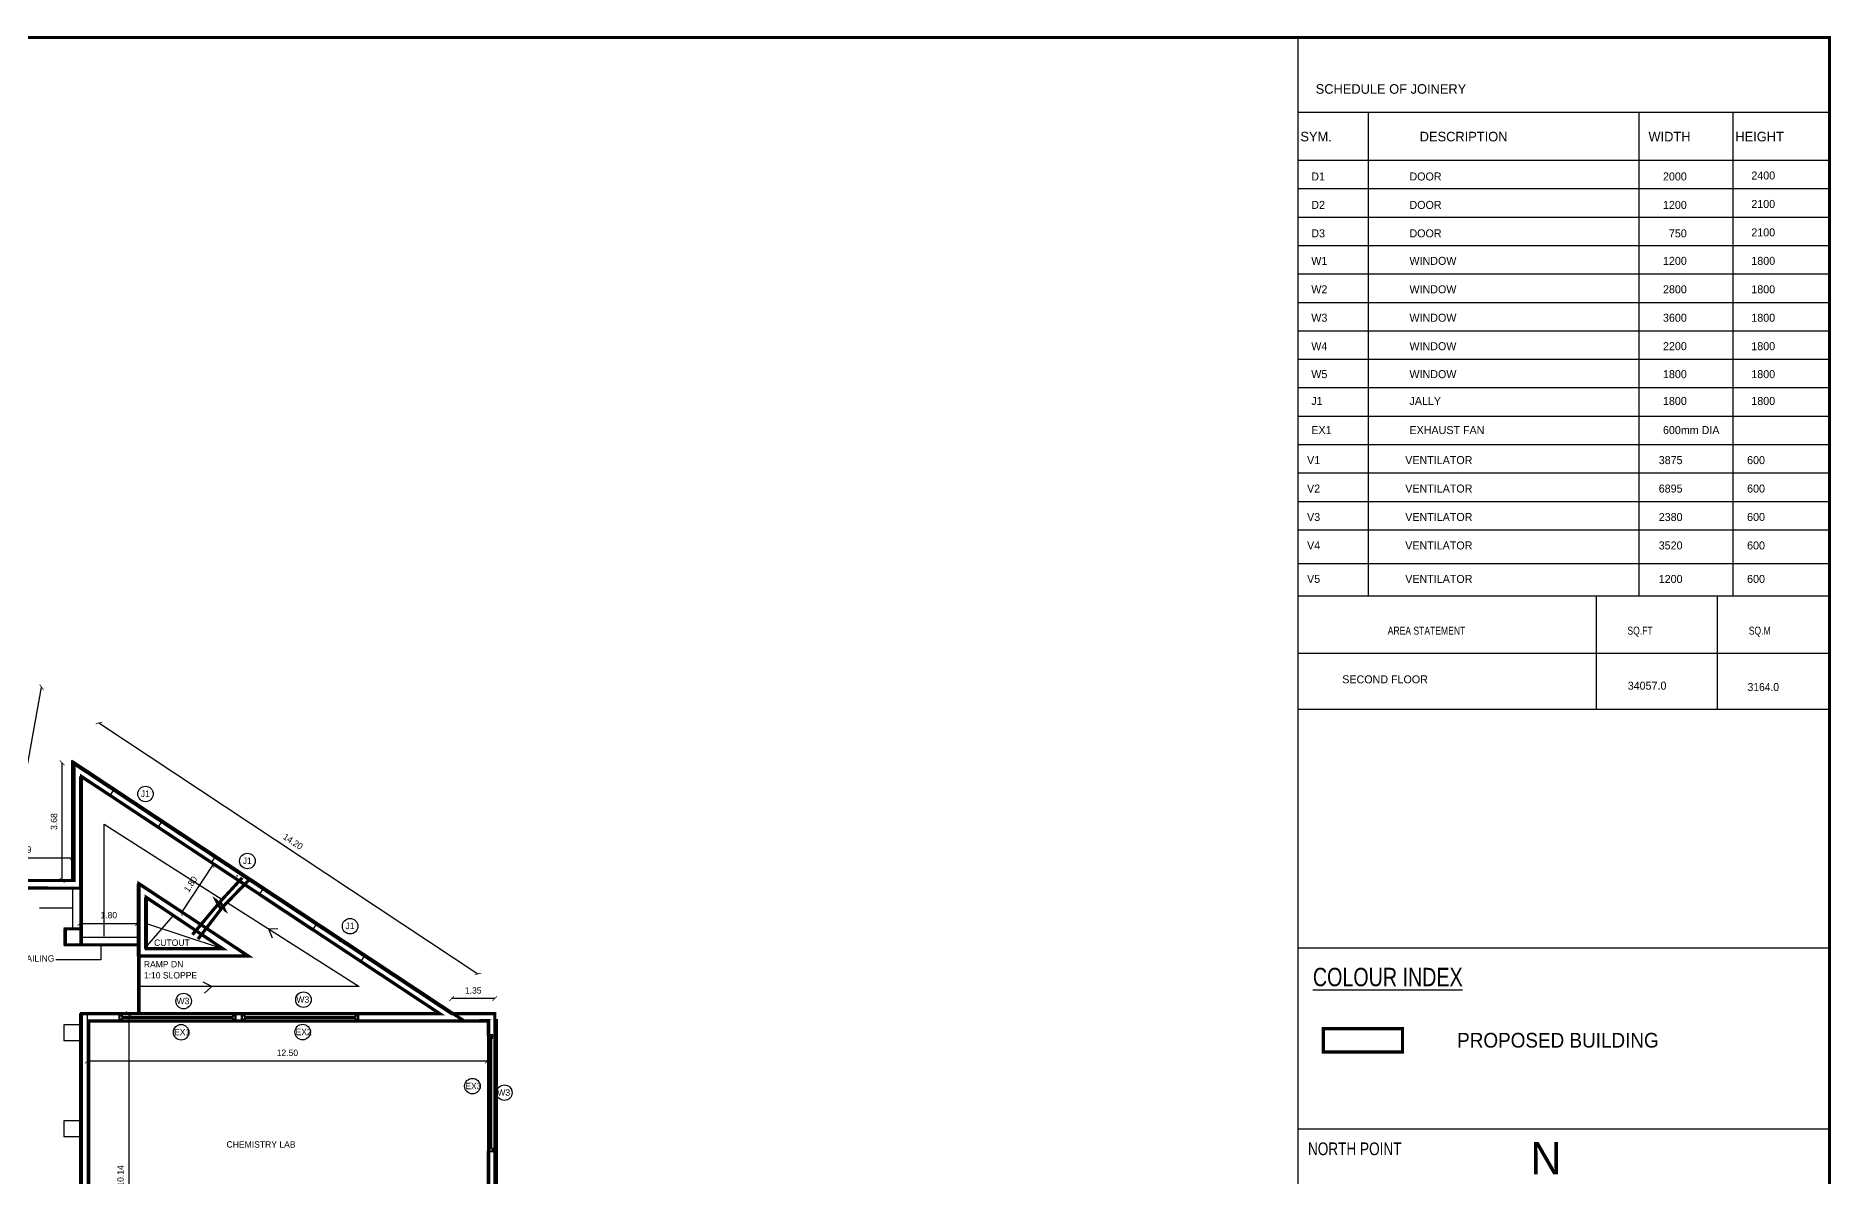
# Model space of a CAD drawing. Header units: metres. Extents: x 6101839 to 6102590, y -6659932 to -6659648.
# Drawn here: x 6102399.9 to 6102456, y -6659683.9 to -6659648.3 of the extents above; entities that cross this region are included whole.
import ezdxf
from ezdxf.enums import TextEntityAlignment as Align

# ---------------------------------------------------------------- set-up
doc = ezdxf.new("R2010")
doc.units = ezdxf.units.M
doc.header["$LTSCALE"] = 500
doc.header["$MEASUREMENT"] = 0
doc.layers.get('0').update_dxf_attribs({"linetype": 'CONTINUOUS'})
doc.layers.get('Defpoints').update_dxf_attribs({"linetype": 'CONTINUOUS'})
for name, color, linetype in [('Area', 3, 'CONTINUOUS'), ('Bldg', 44, 'CONTINUOUS'), ('BLK_1_FLR_2_BLT_UP_AREA_DEDUCT', 26, 'CONTINUOUS'), ('BLK_1_FLR_2_CARPET_AREA', 25, 'CONTINUOUS'), ('BLK_1_LVL_2_BLDG_FOOT_PRINT', 1, 'CONTINUOUS'), ('DIM1', 5, 'CONTINUOUS'), ('DOORTEXT', 13, 'CONTINUOUS'), ('ED', 30, 'CONTINUOUS'), ('FURN1', 252, 'CONTINUOUS'), ('FURNITURE', 252, 'CONTINUOUS'), ('ID', 3, 'CONTINUOUS'), ('norms', 4, 'CONTINUOUS'), ('railing', 14, 'CONTINUOUS'), ('STEPS', 233, 'CONTINUOUS'), ('TEXT', 4, 'CONTINUOUS'), ('TEXT1', 7, 'CONTINUOUS'), ('TITLE', 7, 'CONTINUOUS'), ('W-SCH', 205, 'CONTINUOUS'), ('wall1', 125, 'CONTINUOUS'), ('WINDOWS', 252, 'CONTINUOUS')]:
    doc.layers.add(name, color=color, linetype=linetype)
doc.layers.add('BLK_1_FLR_2_BLT_UP_AREA', color=26, linetype='CONTINUOUS', plot=False)
doc.styles.add('A', font='GOTHIC.TTF', dxfattribs={"width": 0.96, "height": 6.5})
doc.styles.add('J2', font='GOTHIC.TTF', dxfattribs={"height": 4.75})
doc.styles.add('RM', font='GOTHIC.TTF')
doc.styles.add('S2', font='GOTHIC.TTF')
doc.styles.add('SCRIPTC', font='GOTHIC.TTF', dxfattribs={"height": 48})
doc.styles.add('USA TEXT', font='GOTHIC.TTF')
doc.dimstyles.new('1-100-ED', dxfattribs={"dimtxt": 0.2, "dimasz": 0.15, "dimexe": 0.18, "dimexo": 0.0625, "dimgap": 0.15, "dimtad": 1, "dimzin": 0, "dimdsep": 46, "dimtxsty": 'USA TEXT', "dimblk": 'ARCHTICK', "dimcen": 0.1, "dimse1": 1, "dimse2": 1, "dimclrd": 256, "dimclrt": 256, "dimadec": 0, "dimazin": 0, "dimtfac": 1, "dimtofl": 0, "dimtmove": 0, "dimatfit": 3, "dimldrblk": 'ARCHTICK', "dimfxl": 0.18, "dimtolj": 1, "dimtzin": 0, "dimarcsym": 0})

# ---------------------------------------------------------------- blocks, each defined once
blk = doc.blocks.new('_ArchTick')
at = {"color": 0, "linetype": 'ByBlock', "const_width": 0.15}
blk.add_lwpolyline([(-0.5, -0.5), (0.5, 0.5)], dxfattribs=at)
blk = doc.blocks.new('*D494')
at = {"layer": 'Defpoints', "color": 0, "transparency": 16777216}
for p in [(6102403.102876943, -6659676.016676188), (6102401.302876944, -6659676.442176187), (6102403.102876943, -6659676.442176187)]:
    blk.add_point(p, dxfattribs=at)
at = {"layer": 'ED', "lineweight": -2, "transparency": 16777216}
blk.add_line((6102401.302876944, -6659676.016676188), (6102403.102876943, -6659676.016676188), dxfattribs=at)
at = {"layer": 'ED', "lineweight": -2, "transparency": 16777216, "xscale": 0.15, "yscale": 0.15, "zscale": 0.15, "rotation": 180}
blk.add_blockref('_ArchTick', (6102401.302876944, -6659676.016676188), dxfattribs=at)
at = {"layer": 'ED', "lineweight": -2, "transparency": 16777216, "xscale": 0.15, "yscale": 0.15, "zscale": 0.15}
blk.add_blockref('_ArchTick', (6102403.102876943, -6659676.016676188), dxfattribs=at)
at = {"layer": 'ED', "transparency": 16777216, "insert": (6102402.202876943, -6659675.761645596), "char_height": 0.2, "attachment_point": 5, "style": 'USA TEXT'}
blk.add_mtext('\\A1;1.80', dxfattribs=at)
blk = doc.blocks.new('*D495')
at = {"layer": 'Defpoints', "color": 0, "transparency": 16777216}
for p in [(6102405.467586279, -6659674.183601484), (6102405.467586279, -6659674.183601484), (6102404.474093304, -6659675.684591725)]:
    blk.add_point(p, dxfattribs=at)
at = {"layer": 'ED', "lineweight": -2, "transparency": 16777216}
blk.add_line((6102404.474093304, -6659675.684591725), (6102405.467586279, -6659674.183601484), dxfattribs=at)
at = {"layer": 'ED', "lineweight": -2, "transparency": 16777216, "xscale": 0.15, "yscale": 0.15, "zscale": 0.15}
for p, rotation in [((6102405.467586279, -6659674.183601484), 56.49975564766392), ((6102404.474093304, -6659675.684591725), 236.4997556476639)]:
    blk.add_blockref('_ArchTick', p, dxfattribs=dict(at, rotation=rotation))
at = {"layer": 'ED', "transparency": 16777216, "insert": (6102404.758173998, -6659674.793334882), "char_height": 0.2, "attachment_point": 5, "rotation": 56.49975564766392, "style": 'USA TEXT'}
blk.add_mtext('\\A1;1.80', dxfattribs=at)
blk = doc.blocks.new('*D503')
at = {"layer": 'Defpoints', "color": 0, "transparency": 16777216}
for p in [(6102401.532876948, -6659678.836962556), (6102401.532876948, -6659688.976962556), (6102402.825267529, -6659688.976962556)]:
    blk.add_point(p, dxfattribs=at)
at = {"layer": 'ED', "lineweight": -2, "transparency": 16777216}
blk.add_line((6102402.825267529, -6659678.836962556), (6102402.825267529, -6659688.976962556), dxfattribs=at)
at = {"layer": 'ED', "lineweight": -2, "transparency": 16777216, "xscale": 0.15, "yscale": 0.15, "zscale": 0.15}
for p, rotation in [((6102402.825267529, -6659678.836962556), 90), ((6102402.825267529, -6659688.976962556), 270)]:
    blk.add_blockref('_ArchTick', p, dxfattribs=dict(at, rotation=rotation))
at = {"layer": 'ED', "transparency": 16777216, "insert": (6102402.570236935, -6659683.906962555), "char_height": 0.2, "attachment_point": 5, "rotation": 90, "style": 'USA TEXT'}
blk.add_mtext('\\A1;10.14', dxfattribs=at)
blk = doc.blocks.new('*D504')
at = {"layer": 'Defpoints', "color": 0, "transparency": 16777216}
for p in [(6102401.532876946, -6659679.753967837), (6102414.032876948, -6659679.763967837), (6102414.032876948, -6659680.315967837)]:
    blk.add_point(p, dxfattribs=at)
at = {"layer": 'ED', "lineweight": -2, "transparency": 16777216}
blk.add_line((6102401.532876946, -6659680.315967837), (6102414.032876948, -6659680.315967837), dxfattribs=at)
at = {"layer": 'ED', "lineweight": -2, "transparency": 16777216, "xscale": 0.15, "yscale": 0.15, "zscale": 0.15, "rotation": 180}
blk.add_blockref('_ArchTick', (6102401.532876946, -6659680.315967837), dxfattribs=at)
at = {"layer": 'ED', "lineweight": -2, "transparency": 16777216, "xscale": 0.15, "yscale": 0.15, "zscale": 0.15}
blk.add_blockref('_ArchTick', (6102414.032876948, -6659680.315967837), dxfattribs=at)
at = {"layer": 'ED', "transparency": 16777216, "insert": (6102407.782876947, -6659680.060937246), "char_height": 0.2, "attachment_point": 5, "style": 'USA TEXT'}
blk.add_mtext('\\A1;12.50', dxfattribs=at)
blk = doc.blocks.new('*D630')
at = {"layer": 'Defpoints', "color": 0, "transparency": 16777216}
for p in [(6102401.072876942, -6659670.99896196), (6102413.737234557, -6659677.594251385), (6102412.914694358, -6659678.836962552)]:
    blk.add_point(p, dxfattribs=at)
at = {"layer": 'ED', "lineweight": -2, "transparency": 16777216}
blk.add_line((6102401.895417143, -6659669.756250793), (6102413.737234557, -6659677.594251385), dxfattribs=at)
at = {"layer": 'ED', "lineweight": -2, "transparency": 16777216, "xscale": 0.15, "yscale": 0.15, "zscale": 0.15}
for p, rotation in [((6102401.895417143, -6659669.756250793), 146.4997556511402), ((6102413.737234557, -6659677.594251385), 326.4997556511402)]:
    blk.add_blockref('_ArchTick', p, dxfattribs=dict(at, rotation=rotation))
at = {"layer": 'ED', "transparency": 16777216, "insert": (6102407.957087572, -6659673.462585295), "char_height": 0.2, "attachment_point": 5, "rotation": 326.49975565114016, "style": 'USA TEXT'}
blk.add_mtext('\\A1;14.20', dxfattribs=at)
blk = doc.blocks.new('*D631')
at = {"layer": 'Defpoints', "color": 0, "transparency": 16777216}
for p in [(6102412.914694358, -6659678.367967837), (6102412.914694358, -6659678.836962553), (6102414.262876947, -6659678.836962553)]:
    blk.add_point(p, dxfattribs=at)
at = {"layer": 'ED', "lineweight": -2, "transparency": 16777216}
blk.add_line((6102414.262876947, -6659678.367967837), (6102412.914694358, -6659678.367967837), dxfattribs=at)
at = {"layer": 'ED', "lineweight": -2, "transparency": 16777216, "xscale": 0.15, "yscale": 0.15, "zscale": 0.15, "rotation": 180}
blk.add_blockref('_ArchTick', (6102412.914694358, -6659678.367967837), dxfattribs=at)
at = {"layer": 'ED', "lineweight": -2, "transparency": 16777216, "xscale": 0.15, "yscale": 0.15, "zscale": 0.15}
blk.add_blockref('_ArchTick', (6102414.262876947, -6659678.367967837), dxfattribs=at)
at = {"layer": 'ED', "transparency": 16777216, "insert": (6102413.588785652, -6659678.112937246), "char_height": 0.2, "attachment_point": 5, "style": 'USA TEXT'}
blk.add_mtext('\\A1;1.35', dxfattribs=at)
blk = doc.blocks.new('*D1019')
at = {"layer": 'Defpoints', "color": 0, "transparency": 16777216}
for p in [(6102401.072876942, -6659673.967217921), (6102397.983505706, -6659674.676150598), (6102401.072876942, -6659674.676150598)]:
    blk.add_point(p, dxfattribs=at)
at = {"layer": 'ED', "lineweight": -2, "transparency": 16777216}
blk.add_line((6102397.983505706, -6659673.967217921), (6102401.072876942, -6659673.967217921), dxfattribs=at)
at = {"layer": 'ED', "lineweight": -2, "transparency": 16777216, "xscale": 0.15, "yscale": 0.15, "zscale": 0.15, "rotation": 180}
blk.add_blockref('_ArchTick', (6102397.983505706, -6659673.967217921), dxfattribs=at)
at = {"layer": 'ED', "lineweight": -2, "transparency": 16777216, "xscale": 0.15, "yscale": 0.15, "zscale": 0.15}
blk.add_blockref('_ArchTick', (6102401.072876942, -6659673.967217921), dxfattribs=at)
at = {"layer": 'ED', "transparency": 16777216, "insert": (6102399.528191324, -6659673.71218733), "char_height": 0.2, "attachment_point": 5, "style": 'USA TEXT'}
blk.add_mtext('\\A1;3.09', dxfattribs=at)
blk = doc.blocks.new('*D1038')
at = {"layer": 'Defpoints', "color": 0, "transparency": 16777216}
for p in [(6102400.747047606, -6659670.998961965), (6102401.072876944, -6659670.998961965), (6102401.072876944, -6659674.676618568)]:
    blk.add_point(p, dxfattribs=at)
at = {"layer": 'ED', "lineweight": -2, "transparency": 16777216}
blk.add_line((6102400.747047606, -6659674.676618568), (6102400.747047606, -6659670.998961965), dxfattribs=at)
at = {"layer": 'ED', "lineweight": -2, "transparency": 16777216, "xscale": 0.15, "yscale": 0.15, "zscale": 0.15}
for p, rotation in [((6102400.747047606, -6659670.998961965), 90), ((6102400.747047606, -6659674.676618568), 270)]:
    blk.add_blockref('_ArchTick', p, dxfattribs=dict(at, rotation=rotation))
at = {"layer": 'ED', "transparency": 16777216, "insert": (6102400.492017012, -6659672.837790266), "char_height": 0.2, "attachment_point": 5, "rotation": 90, "style": 'USA TEXT'}
blk.add_mtext('\\A1;3.68', dxfattribs=at)
blk = doc.blocks.new('*D1253')
at = {"layer": 'Defpoints', "color": 0, "transparency": 16777216}
for p in [(6102399.097395119, -6659668.457445576), (6102400.103541866, -6659668.637665767), (6102397.983505708, -6659674.676150599)]:
    blk.add_point(p, dxfattribs=at)
at = {"layer": 'ED', "lineweight": -2, "transparency": 16777216}
blk.add_line((6102398.989652455, -6659674.85637079), (6102400.103541866, -6659668.637665767), dxfattribs=at)
at = {"layer": 'ED', "lineweight": -2, "transparency": 16777216, "xscale": 0.15, "yscale": 0.15, "zscale": 0.15}
for p, rotation in [((6102400.103541866, -6659668.637665767), 79.84491662507011), ((6102398.989652455, -6659674.85637079), 259.8449166250701)]:
    blk.add_blockref('_ArchTick', p, dxfattribs=dict(at, rotation=rotation))
at = {"layer": 'ED', "transparency": 16777216, "insert": (6102399.295561844, -6659671.702053037), "char_height": 0.2, "attachment_point": 5, "rotation": 79.8449166250701, "style": 'USA TEXT'}
blk.add_mtext('\\A1;6.32', dxfattribs=at)

msp = doc.modelspace()

# ---------------------------------------------------------------- linework, layer by layer
at = {"layer": 'Area', "color": 251, "linetype": 'ByBlock'}
for p, q in [((6102402.060006277, -6659676.418967838), (6102402.060006277, -6659672.921264913)), ((6102402.060006277, -6659672.921264913), (6102405.747583638, -6659675.2684098)), ((6102405.898194493, -6659675.364273685), (6102410.021826909, -6659677.988967842)), ((6102410.021826909, -6659677.988967842), (6102403.102876943, -6659677.988967842))]:
    msp.add_line(p, q, dxfattribs=at)
at = {"layer": 'Bldg', "linetype": 'ByBlock'}
for p, q in [((6102403.102876943, -6659674.776995005), (6102405.064612995, -6659676.075451807)), ((6102403.102876943, -6659677.036962553), (6102403.102876943, -6659674.776995005)), ((6102403.332876944, -6659675.205048013), (6102404.915580211, -6659676.252626158)), ((6102403.332876944, -6659676.806962552), (6102403.332876944, -6659675.205048013)), ((6102405.095241043, -6659676.371542173), (6102405.753083383, -6659676.806962552)), ((6102405.235436406, -6659676.188518402), (6102406.51728381, -6659677.036962553)), ((6102406.51728381, -6659677.036962553), (6102403.102876943, -6659677.036962553)), ((6102405.753083383, -6659676.806962552), (6102403.332876944, -6659676.806962552))]:
    msp.add_line(p, q, dxfattribs=at)
at = {"layer": 'BLK_1_FLR_2_BLT_UP_AREA', "color": 26, "linetype": 'Continuous', "const_width": 0.1}
msp.add_lwpolyline([(6102398.028543724, -6659674.677179388), (6102401.117914963, -6659674.677179388), (6102401.117914963, -6659670.999522785), (6102413.307221198, -6659679.067523413), (6102414.307914923, -6659679.067523437), (6102414.307914923, -6659681.237523433), (6102414.307914917, -6659681.237523423), (6102414.307914969, -6659688.977523377)], dxfattribs=at)
at = {"layer": 'BLK_1_FLR_2_BLT_UP_AREA_DEDUCT', "color": 26, "linetype": 'Continuous', "const_width": 0.1}
msp.add_lwpolyline([(6102403.37791496, -6659675.205608835), (6102403.37791496, -6659676.807523376), (6102405.764204238, -6659676.807523376), (6102403.37791496, -6659675.205608835)], dxfattribs=at)
at = {"layer": 'BLK_1_FLR_2_CARPET_AREA', "color": 15, "linetype": 'Continuous', "const_width": 0.1}
msp.add_lwpolyline([(6102397.983677942, -6659674.907179427), (6102401.34787144, -6659674.91927215), (6102401.347914909, -6659676.189528703), (6102400.84791491, -6659676.189528703), (6102400.84791491, -6659676.6895287), (6102403.147914909, -6659676.689528703), (6102403.147914909, -6659678.837523415), (6102401.34791491, -6659678.837523415), (6102401.34791491, -6659679.067523415), (6102401.347914913, -6659679.067523415), (6102401.34791491, -6659681.237523414), (6102401.34791491, -6659681.237523414), (6102401.34791491, -6659689.207523416)], dxfattribs=at)
msp.add_lwpolyline([(6102401.577914911, -6659688.977523416), (6102404.587914913, -6659688.977523416), (6102404.587914913, -6659687.577523416), (6102404.817914971, -6659687.577522785), (6102404.817918932, -6659687.807515098), (6102406.768589837, -6659687.807523416), (6102406.768592993, -6659687.577523416), (6102407.713842997, -6659687.577536394), (6102407.713842215, -6659687.807524956), (6102409.664544454, -6659687.80753201), (6102409.664547614, -6659687.577563179), (6102410.837914911, -6659687.57757929), (6102410.837914911, -6659688.977523416), (6102414.077914912, -6659688.977523416), (6102414.077914912, -6659679.066962559), (6102401.577914911, -6659679.066962548)], close=True, dxfattribs=at)
at = {"layer": 'BLK_1_LVL_2_BLDG_FOOT_PRINT', "ltscale": 400, "const_width": 0.1}
msp.add_lwpolyline([(6102397.983505698, -6659674.676618568), (6102401.072876935, -6659674.676618568), (6102401.072876935, -6659670.998961963), (6102412.914694351, -6659678.836962553), (6102414.262856533, -6659678.83743052), (6102414.262876943, -6659688.976962552), (6102415.825833768, -6659688.976962552), (6102416.592277011, -6659685.589670068), (6102422.343759425, -6659685.589670068), (6102422.343759425, -6659693.015609778), (6102429.910222126, -6659694.727494703), (6102429.208416292, -6659697.829122444), (6102432.622325713, -6659698.601588305), (6102430.636104988, -6659707.379681908), (6102433.562136187, -6659708.041755482), (6102432.789717018, -6659711.455458548), (6102429.863685817, -6659710.793384975), (6102429.201612242, -6659713.719416172), (6102425.787909177, -6659712.946997003), (6102425.13373866, -6659715.833950968), (6102402.284183415, -6659710.663778488), (6102402.504730811, -6659709.688967842), (6102395.602874367, -6659709.688967842)], dxfattribs=at)
at = {"layer": 'DIM1', "const_width": 0.1}
msp.add_lwpolyline([(6102440.149551363, -6659679.307634931), (6102442.620691496, -6659679.307634931), (6102442.620691496, -6659680.038014458), (6102440.149551363, -6659680.038014458)], close=True, dxfattribs=at)
at = {"layer": 'ED', "linetype": 'ByBlock'}
for p, q in [((6102407.192340792, -6659676.18472923), (6102407.488757583, -6659676.173350442)), ((6102407.192340792, -6659676.18472923), (6102407.305239945, -6659676.470444618)), ((6102405.416767489, -6659677.988967842), (6102405.151481138, -6659677.856244288)), ((6102405.416767489, -6659677.988967842), (6102405.195994264, -6659678.202599962))]:
    msp.add_line(p, q, dxfattribs=at)
at = {"layer": 'ED'}
for p in [(6102406.215006531, -6659674.536733788), (6102409.422881655, -6659676.573775073)]:
    msp.add_point(p, dxfattribs=at)
at = {"layer": 'FURN1', "const_width": 0.1}
for points in [[(6102402.550261155, -6659678.934991903), (6102402.600235775, -6659678.934993769), (6102402.600198749, -6659678.984968388), (6102402.550224129, -6659678.984931363)], [(6102406.147786974, -6659678.934997495), (6102406.097775497, -6659678.934993769), (6102406.097775497, -6659678.984935265), (6102406.147786974, -6659678.984972117)], [(6102406.377880298, -6659678.934991903), (6102406.427854918, -6659678.934993769), (6102406.427817892, -6659678.984968388), (6102406.377843273, -6659678.984931363)], [(6102409.975406118, -6659678.934997495), (6102409.925394644, -6659678.934993769), (6102409.925394644, -6659678.984935265), (6102409.975406118, -6659678.984972117)], [(6102414.158238545, -6659679.526814239), (6102414.158275397, -6659679.57678886), (6102414.108300775, -6659679.576825713), (6102414.108263924, -6659679.526851092)], [(6102414.164847601, -6659683.124340057), (6102414.164845738, -6659683.074365439), (6102414.114871115, -6659683.074402463), (6102414.114908141, -6659683.124377082)]]:
    msp.add_lwpolyline(points, close=True, dxfattribs=at)
at = {"layer": 'FURNITURE', "linetype": 'ByBlock', "ltscale": 0.2}
for p, q in [((6102406.097780344, -6659678.984972117), (6102402.600198747, -6659678.984972117)), ((6102406.097812328, -6659678.934993769), (6102402.600227684, -6659678.934991903)), ((6102409.925399484, -6659678.984972117), (6102406.427817888, -6659678.984972117)), ((6102409.925431468, -6659678.934993769), (6102406.427846827, -6659678.934991903)), ((6102414.108263924, -6659679.526851092), (6102414.114867387, -6659683.074402467)), ((6102414.158238545, -6659679.526814239), (6102414.164847601, -6659683.07437353))]:
    msp.add_line(p, q, dxfattribs=at)
at = {"layer": 'FURNITURE', "color": 4, "linetype": 'ByBlock', "ltscale": 0.2}
for p, q in [((6102406.097793926, -6659678.966551414), (6102402.600209181, -6659678.959984786)), ((6102409.92541307, -6659678.966551414), (6102406.427828326, -6659678.959984786)), ((6102414.133288086, -6659679.576807287), (6102414.139854716, -6659683.074392031))]:
    msp.add_line(p, q, dxfattribs=at)
at = {"layer": 'ID', "linetype": 'ByBlock'}
for p, q in [((6102401.070573702, -6659675.546966463), (6102400.042531813, -6659675.546966463)), ((6102401.958592023, -6659677.154108843), (6102400.551303329, -6659677.154108843)), ((6102401.958592023, -6659676.688967843), (6102401.958592023, -6659677.154108843))]:
    msp.add_line(p, q, dxfattribs=at)
at = {"layer": 'norms', "const_width": 0.1}
msp.add_lwpolyline([(6102401.347914909, -6659676.6895287), (6102403.147914909, -6659676.689528703), (6102403.147914909, -6659674.77755587), (6102406.562321777, -6659677.037523415), (6102403.147914909, -6659677.037523415), (6102403.147914909, -6659678.837523415), (6102412.543020773, -6659678.837523415), (6102401.347914909, -6659671.42757583)], close=True, dxfattribs=at)
at = {"layer": 'railing', "linetype": 'ByBlock'}
for p, q in [((6102401.072878429, -6659674.905791827), (6102401.068268977, -6659676.188141101)), ((6102401.302876944, -6659674.906618563), (6102401.298267491, -6659676.188967839)), ((6102403.332876944, -6659676.806962552), (6102404.210411739, -6659675.785881003)), ((6102405.719166223, -6659676.806962552), (6102403.332876944, -6659676.006005283)), ((6102403.102876943, -6659676.458967838), (6102401.302876944, -6659676.458967838)), ((6102403.102876943, -6659676.688967843), (6102401.302876944, -6659676.688967843)), ((6102403.102876943, -6659677.036962553), (6102403.102876943, -6659678.836962553))]:
    msp.add_line(p, q, dxfattribs=at)
at = {"layer": 'STEPS', "color": 251, "const_width": 0.1}
for points in [[(6102406.374657268, -6659674.590320412), (6102405.681960634, -6659675.33937158), (6102405.717972208, -6659675.415956346), (6102405.571899517, -6659675.317872638), (6102405.622313673, -6659675.412441616), (6102404.816093304, -6659676.370898983)], [(6102406.557637191, -6659674.686308768), (6102405.76776555, -6659675.498366076), (6102405.803777121, -6659675.574950842), (6102405.657704432, -6659675.476867133), (6102405.708118586, -6659675.571436114), (6102404.988752883, -6659676.510561496)]]:
    msp.add_lwpolyline(points, dxfattribs=at)
at = {"layer": 'TEXT1', "color": 12, "linetype": 'ByBlock'}
for p, q in [((6102439.357241289, -6659650.679048602), (6102455.963208227, -6659650.679048602)), ((6102441.548647999, -6659650.679048602), (6102441.548647999, -6659665.780632736)), ((6102450.009851867, -6659650.679048602), (6102450.009851867, -6659665.780632736)), ((6102452.939527239, -6659650.679048602), (6102452.939527239, -6659665.780632736)), ((6102439.357241289, -6659652.17535513), (6102455.963208227, -6659652.17535513)), ((6102439.357241289, -6659653.063743058), (6102455.963208227, -6659653.063743058)), ((6102439.357241289, -6659653.952130985), (6102455.963208227, -6659653.952130985)), ((6102439.357241289, -6659654.840518912), (6102455.963208227, -6659654.840518912)), ((6102439.357241289, -6659655.72890684), (6102455.963208227, -6659655.72890684)), ((6102439.357241289, -6659656.617294768), (6102455.963208227, -6659656.617294768)), ((6102439.357241289, -6659657.505682697), (6102455.963208227, -6659657.505682697)), ((6102439.357241289, -6659658.394070623), (6102455.963208227, -6659658.394070623)), ((6102439.357241289, -6659659.28245855), (6102455.963208227, -6659659.28245855)), ((6102439.357241289, -6659660.170846477), (6102455.963208227, -6659660.170846477)), ((6102439.357241289, -6659661.059234405), (6102455.963208227, -6659661.059234405)), ((6102439.357241289, -6659661.947622333), (6102455.963208227, -6659661.947622333)), ((6102439.357241289, -6659662.836010261), (6102455.963208227, -6659662.836010261)), ((6102439.357241289, -6659663.724398187), (6102455.963208227, -6659663.724398187)), ((6102439.357241289, -6659664.77106308), (6102455.963208227, -6659664.77106308)), ((6102439.357241289, -6659664.77106308), (6102455.963208227, -6659664.77106308)), ((6102439.357241289, -6659665.780632736), (6102455.963208227, -6659665.780632736)), ((6102448.674831471, -6659665.780632736), (6102448.674831471, -6659669.328747286)), ((6102452.45800216, -6659665.780632736), (6102452.45800216, -6659669.328747286)), ((6102439.357241289, -6659667.571270696), (6102455.963208227, -6659667.571270696)), ((6102439.357241289, -6659669.328747286), (6102455.963208227, -6659669.328747286))]:
    msp.add_line(p, q, dxfattribs=at)
at = {"layer": 'TITLE', "color": 12, "linetype": 'ByBlock'}
for p, q in [((6102439.357241289, -6659648.343967845), (6102439.357241289, -6659728.238967846)), ((6102455.963208227, -6659650.679048602), (6102455.963208227, -6659673.654942355))]:
    msp.add_line(p, q, dxfattribs=at)
at = {"layer": 'TITLE', "color": 1, "linetype": 'ByBlock'}
for p, q in [((6102439.357241289, -6659676.780720103), (6102455.963208227, -6659676.780720103)), ((6102439.357241289, -6659682.432032403), (6102455.963208227, -6659682.432032403))]:
    msp.add_line(p, q, dxfattribs=at)
at = {"layer": 'TITLE', "color": 12, "const_width": 0.1}
msp.add_lwpolyline([(6102328.475140414, -6659728.238967846), (6102455.963208227, -6659728.238967846), (6102455.963208227, -6659648.343967845), (6102328.475140414, -6659648.343967845)], close=True, dxfattribs=at)
at = {"layer": 'W-SCH'}
for centre in [(6102403.34959633, -6659671.974335266), (6102406.533938315, -6659674.068623813), (6102409.741813439, -6659676.105665095), (6102404.541616825, -6659678.444546493), (6102408.284800291, -6659678.400832911), (6102404.462196415, -6659679.418708143), (6102408.259017368, -6659679.413501701), (6102413.561513092, -6659681.101158067), (6102414.562382574, -6659681.306518706)]:
    msp.add_circle(centre, 0.2424160592048741, dxfattribs=at)
at = {"layer": 'wall1', "linetype": 'ByBlock'}
for p, q in [((6102401.072876942, -6659670.998961961), (6102402.355069964, -6659671.847634871)), ((6102401.072876942, -6659674.676618564), (6102401.072876942, -6659670.998961961)), ((6102401.302876944, -6659671.427014966), (6102402.231753284, -6659672.041830499)), ((6102401.302876944, -6659674.906618563), (6102401.302876944, -6659671.427014966)), ((6102403.73301229, -6659673.035501367), (6102405.401077853, -6659674.13958011)), ((6102403.856328972, -6659672.841305737), (6102405.524394534, -6659673.94538448)), ((6102405.401099929, -6659674.139545343), (6102405.524394534, -6659673.94538448)), ((6102397.708887437, -6659674.906618563), (6102401.302876944, -6659674.906618563)), ((6102397.983421727, -6659674.676618564), (6102401.072876942, -6659674.676618564)), ((6102406.902336859, -6659675.133250978), (6102407.02565354, -6659674.939055348)), ((6102407.02565354, -6659674.939055348), (6102408.693719102, -6659676.04313409)), ((6102406.902336859, -6659675.133250978), (6102408.570402423, -6659676.237329718)), ((6102408.570402423, -6659676.237329718), (6102408.693719102, -6659676.04313409)), ((6102410.071661429, -6659677.231000586), (6102412.497982807, -6659678.836962553)), ((6102410.071683507, -6659677.230965819), (6102410.194978108, -6659677.036804956)), ((6102410.194978108, -6659677.036804956), (6102412.914694358, -6659678.836962553)), ((6102401.302876947, -6659678.836962553), (6102402.55016783, -6659678.836962553)), ((6102401.302876947, -6659689.206962553), (6102401.302876947, -6659678.836962553)), ((6102401.532876946, -6659688.976962552), (6102401.532876946, -6659678.836962553)), ((6102402.55016783, -6659679.066962552), (6102402.55016783, -6659678.836962553)), ((6102406.147786974, -6659679.066962552), (6102406.147786974, -6659678.836962553)), ((6102406.147786974, -6659678.836962553), (6102406.377786973, -6659678.836962553)), ((6102406.377786973, -6659679.066962552), (6102406.377786973, -6659678.836962553)), ((6102409.975406118, -6659678.836962553), (6102412.497982807, -6659678.836962553)), ((6102409.975406118, -6659679.066962552), (6102409.975406118, -6659678.836962553)), ((6102412.914694358, -6659678.836962553), (6102414.262876947, -6659678.836962553)), ((6102414.262876947, -6659679.526814239), (6102414.262876947, -6659678.836962553)), ((6102402.55016783, -6659679.066962552), (6102401.532876946, -6659679.066962552)), ((6102406.147786974, -6659679.066962552), (6102406.377786973, -6659679.066962552)), ((6102409.975406118, -6659679.066962548), (6102414.032876948, -6659679.066962552)), ((6102414.032876948, -6659679.526814239), (6102414.032876948, -6659679.066962552)), ((6102414.032876948, -6659679.526814239), (6102414.262876947, -6659679.526814239)), ((6102414.032876948, -6659684.91934341), (6102414.032876946, -6659683.124433382)), ((6102414.032876953, -6659683.124433382), (6102414.262876951, -6659683.124433382)), ((6102414.262876947, -6659684.919343409), (6102414.262876951, -6659683.124433382))]:
    msp.add_line(p, q, dxfattribs=at)
at = {"layer": 'wall1', "color": 0, "linetype": 'ByBlock'}
for p, q in [((6102400.802876943, -6659676.188967839), (6102400.802876943, -6659676.688967839)), ((6102401.302876944, -6659676.188967839), (6102400.802876943, -6659676.188967839)), ((6102401.302876944, -6659676.188967839), (6102401.302876944, -6659676.688967843)), ((6102401.302876944, -6659676.688967843), (6102400.802876943, -6659676.688967839)), ((6102400.802876943, -6659679.188967839), (6102400.802876943, -6659679.688967838)), ((6102401.302876944, -6659679.18896784), (6102400.802876943, -6659679.188967839)), ((6102401.302876944, -6659679.18896784), (6102401.302876944, -6659679.688967838)), ((6102401.302876944, -6659679.688967838), (6102400.802876943, -6659679.688967838)), ((6102400.802876943, -6659682.18896784), (6102400.802876943, -6659682.68896784)), ((6102401.302876943, -6659682.18896784), (6102400.802876943, -6659682.18896784)), ((6102401.302876943, -6659682.18896784), (6102401.302876943, -6659682.68896784)), ((6102401.302876943, -6659682.68896784), (6102400.802876943, -6659682.68896784))]:
    msp.add_line(p, q, dxfattribs=at)
at = {"layer": 'WINDOWS', "linetype": 'ByBlock'}
for p, q in [((6102402.231753284, -6659672.041830499), (6102402.355069964, -6659671.847634871)), ((6102402.231753284, -6659672.041830499), (6102403.73301229, -6659673.035501367)), ((6102402.355069964, -6659671.847634871), (6102403.856328972, -6659672.841305737)), ((6102403.73301229, -6659673.035501367), (6102403.856328972, -6659672.841305737)), ((6102406.902445054, -6659675.133080592), (6102405.401077853, -6659674.13958011)), ((6102405.524394534, -6659673.94538448), (6102407.02565354, -6659674.939055348)), ((6102408.693719102, -6659676.04313409), (6102410.194843876, -6659677.037016343)), ((6102410.071661429, -6659677.231000586), (6102408.570402423, -6659676.237329718)), ((6102406.147786974, -6659678.836962553), (6102402.55016783, -6659678.836962553)), ((6102409.975406118, -6659678.836962553), (6102406.377786973, -6659678.836962553)), ((6102406.147786974, -6659679.066962552), (6102402.55016783, -6659679.066962552)), ((6102409.975406118, -6659679.066962552), (6102406.377786973, -6659679.066962552)), ((6102414.032876948, -6659679.526814239), (6102414.032876953, -6659683.124433382)), ((6102414.262876947, -6659679.526814239), (6102414.262876951, -6659683.124433382))]:
    msp.add_line(p, q, dxfattribs=at)

# ---------------------------------------------------------------- texts
at = {"style": 'SCRIPTC'}
msp.add_text('N', height=1.001755567241725, dxfattribs=at).set_placement((6102447.104469364, -6659683.853797851), align=Align.CENTER)
at = {"layer": 'DOORTEXT', "color": 3, "style": 'RM'}
for s, p in [('J1', (6102403.202899463, -6659672.06622624)), ('J1', (6102406.387241444, -6659674.160514789)), ('J1', (6102409.595116572, -6659676.197556071)), ('W3', (6102404.320419955, -6659678.540937467)), ('W3', (6102408.063603422, -6659678.497223887)), ('EX1', (6102404.240999545, -6659679.515099118)), ('EX2', (6102408.037820498, -6659679.509892676)), ('EX3', (6102413.340316225, -6659681.197549042)), ('W3', (6102414.341185708, -6659681.402909682))]:
    msp.add_text(s, height=0.2, dxfattribs=at).set_placement(p)
at = {"layer": 'TEXT', "color": 7, "style": 'S2'}
for s, p in [('CUTOUT', (6102403.618556451, -6659676.719940275)), ('RAILING', (6102399.433710626, -6659677.212768522)), ('RAMP DN', (6102403.298409044, -6659677.394659768)), ('1:10 SLOPPE', (6102403.298409044, -6659677.738842009)), ('CHEMISTRY LAB', (6102405.882800809, -6659683.021688034))]:
    msp.add_text(s, height=0.2, dxfattribs=at).set_placement(p)
at = {"layer": 'TEXT1', "style": 'RM'}
for s, height, p in [('SYM.', 0.3, (6102439.432890449, -6659651.589373812)), ('DESCRIPTION', 0.3, (6102443.160728289, -6659651.589373812)), ('WIDTH', 0.3, (6102450.307175529, -6659651.589373812)), ('HEIGHT', 0.3, (6102453.022960028, -6659651.589373812)), ('2400', 0.25, (6102453.521591784, -6659652.779919865)), ('D1', 0.25, (6102439.77314402, -6659652.809719292)), ('DOOR ', 0.25, (6102442.840408253, -6659652.809719292)), ('2000', 0.25, (6102450.760766465, -6659652.809719292)), ('D2', 0.25, (6102439.77314402, -6659653.698107221)), ('DOOR ', 0.25, (6102442.840408253, -6659653.698107221)), ('1200', 0.25, (6102450.760766465, -6659653.698107221)), ('2100', 0.25, (6102453.521591784, -6659653.668307792)), ('D3', 0.25, (6102439.77314402, -6659654.586495149)), ('DOOR ', 0.25, (6102442.840408253, -6659654.586495149)), ('  750', 0.25, (6102450.760766465, -6659654.586495149)), ('2100', 0.25, (6102453.521591784, -6659654.55669572)), ('W1', 0.25, (6102439.77314402, -6659655.446160343)), ('WINDOW', 0.25, (6102442.840408253, -6659655.446160343)), ('1200', 0.25, (6102450.760766465, -6659655.446160343)), ('1800', 0.25, (6102453.521591784, -6659655.446160343)), ('W2', 0.25, (6102439.77314402, -6659656.334548272)), ('WINDOW', 0.25, (6102442.840408253, -6659656.334548272)), ('2800', 0.25, (6102450.760766465, -6659656.334548272)), ('1800', 0.25, (6102453.521591784, -6659656.334548272)), ('W3', 0.25, (6102439.77314402, -6659657.222936199)), ('WINDOW', 0.25, (6102442.840408253, -6659657.222936199)), ('3600', 0.25, (6102450.760766465, -6659657.222936199)), ('1800', 0.25, (6102453.521591784, -6659657.222936199)), ('W4', 0.25, (6102439.77314402, -6659658.111324128)), ('WINDOW', 0.25, (6102442.840408253, -6659658.111324128)), ('2200', 0.25, (6102450.760766465, -6659658.111324128)), ('1800', 0.25, (6102453.521591784, -6659658.111324128)), ('W5', 0.25, (6102439.77314402, -6659658.984951302)), ('WINDOW', 0.25, (6102442.840408253, -6659658.984951302)), ('1800', 0.25, (6102450.760766465, -6659658.984951302)), ('1800', 0.25, (6102453.521591784, -6659658.984951302)), ('J1', 0.25, (6102439.77314402, -6659659.822721351)), ('JALLY', 0.25, (6102442.840408253, -6659659.822721351)), ('1800', 0.25, (6102450.760766465, -6659659.822721351)), ('1800', 0.25, (6102453.521591784, -6659659.822721351)), ('EX1', 0.25, (6102439.77314402, -6659660.732109278)), ('EXHAUST FAN', 0.25, (6102442.840408253, -6659660.732109278)), ('600mm DIA', 0.25, (6102450.760766465, -6659660.732109278)), ('V1', 0.25, (6102439.641059646, -6659661.670743941)), ('VENTILATOR', 0.25, (6102442.70832388, -6659661.670743941)), ('3875', 0.25, (6102450.628682093, -6659661.670743941)), ('600', 0.25, (6102453.389507409, -6659661.670743941)), ('V2', 0.25, (6102439.641059646, -6659662.559131873)), ('VENTILATOR', 0.25, (6102442.70832388, -6659662.559131873)), ('6895', 0.25, (6102450.628682093, -6659662.559131873)), ('600', 0.25, (6102453.389507409, -6659662.559131873)), ('V3', 0.25, (6102439.641059646, -6659663.447519799)), ('VENTILATOR', 0.25, (6102442.70832388, -6659663.447519799)), ('2380', 0.25, (6102450.628682093, -6659663.447519799)), ('600', 0.25, (6102453.389507409, -6659663.447519799)), ('V4', 0.25, (6102439.641059646, -6659664.335907724)), ('VENTILATOR', 0.25, (6102442.70832388, -6659664.335907724)), ('3520', 0.25, (6102450.628682093, -6659664.335907724)), ('600', 0.25, (6102453.389507409, -6659664.335907724)), ('V5', 0.25, (6102439.641059646, -6659665.382572617)), ('VENTILATOR', 0.25, (6102442.70832388, -6659665.382572617)), ('1200', 0.25, (6102450.628682093, -6659665.382572617)), ('600', 0.25, (6102453.389507409, -6659665.382572617))]:
    msp.add_text(s, height=height, dxfattribs=at).set_placement(p)
at = {"layer": 'TEXT1', "style": 'J2', "width": 0.96}
for s, height, p in [('3164.0', 0.25, (6102453.404270931, -6659668.759833484)), ('PROPOSED BUILDING', 0.459680019938375, (6102444.330599999, -6659679.89806084)), ('PROPOSED BUILDING', 0.459680019938375, (6102444.330599999, -6659679.89806084))]:
    msp.add_text(s, height=height, dxfattribs=at).set_placement(p)
at = {"layer": 'TEXT1', "char_height": 0.25, "width": 6.80569277247414, "attachment_point": 1, "style": 'J2'}
for s, insert in [('SECOND FLOOR ', (6102440.740508439, -6659668.269416492)), ('34057.0', (6102449.659981318, -6659668.466759927))]:
    msp.add_mtext(s, dxfattribs=dict(at, insert=insert))
at = {"layer": 'TITLE', "color": 3, "style": 'RM'}
msp.add_text('SCHEDULE OF JOINERY', height=0.3, dxfattribs=at).set_placement((6102439.910251591, -6659650.101590122))
at = {"layer": 'TITLE', "color": 3, "style": 'A', "width": 0.8}
for s, height, p in [('AREA STATEMENT', 0.25, (6102442.161079799, -6659666.99758018)), ('SQ.FT', 0.25, (6102449.649955945, -6659666.99758018)), ('SQ.M', 0.25, (6102453.440522873, -6659666.99758018)), ('%%UCOLOUR INDEX', 0.5746000249229684, (6102439.822535045, -6659677.98069635)), ('NORTH POINT', 0.3966156656488742, (6102439.668993804, -6659683.25789272))]:
    msp.add_text(s, height=height, dxfattribs=at).set_placement(p)

# ---------------------------------------------------------------- dimensions: what is measured, and where the dimension line sits
at = {"layer": 'ED'}
for p1, p2, distance, picture, middle in [((6102397.983505706, -6659674.676150598), (6102399.097395117, -6659668.457445574), -1.0221597711052477, '*D1253', (6102399.295561844, -6659671.702053037)), ((6102401.072876942, -6659670.998961961), (6102412.914694358, -6659678.836962553), 1.490269581697983, '*D630', (6102407.957087572, -6659673.462585295)), ((6102397.983505706, -6659674.676150598), (6102401.072876942, -6659674.676150598), 0.7089326763525605, '*D1019', (6102399.528191324, -6659673.71218733)), ((6102404.474093304, -6659675.684591726), (6102405.467586279, -6659674.183601484), 0, '*D495', (6102404.758173998, -6659674.793334882)), ((6102401.302876944, -6659676.442176187), (6102403.102876943, -6659676.442176187), 0.4254999989643693, '*D494', (6102402.202876943, -6659675.761645596)), ((6102414.262876947, -6659678.836962553), (6102412.914694358, -6659678.836962553), -0.4689947161823511, '*D631', (6102413.588785652, -6659678.112937246))]:
    dim = msp.add_aligned_dim(p1=p1, p2=p2, distance=distance, dimstyle='1-100-ED', dxfattribs=at)
    dim.commit()
    dim.dimension.update_dxf_attribs({"geometry": picture, "text_midpoint": middle})
for base, p1, p2, picture, middle in [((6102400.747047606, -6659670.998961965), (6102401.072876942, -6659674.676618564), (6102401.072876942, -6659670.998961961), '*D1038', (6102400.492017012, -6659672.837790266)), ((6102402.825267529, -6659688.976962556), (6102401.532876946, -6659678.836962553), (6102401.532876946, -6659688.976962552), '*D503', (6102402.570236935, -6659683.906962555))]:
    dim = msp.add_linear_dim(base=base, p1=p1, p2=p2, angle=90, dimstyle='1-100-ED', dxfattribs=at)
    dim.commit()
    dim.dimension.update_dxf_attribs({"geometry": picture, "text_midpoint": middle})
dim = msp.add_linear_dim(base=(6102414.032876948, -6659680.315967837), p1=(6102401.532876946, -6659679.753967837), p2=(6102414.032876948, -6659679.763967837), dimstyle='1-100-ED', dxfattribs=at)
dim.commit()
dim.dimension.update_dxf_attribs({"geometry": '*D504', "text_midpoint": (6102407.782876947, -6659680.060937246)})

doc.saveas('drawing.dxf')
